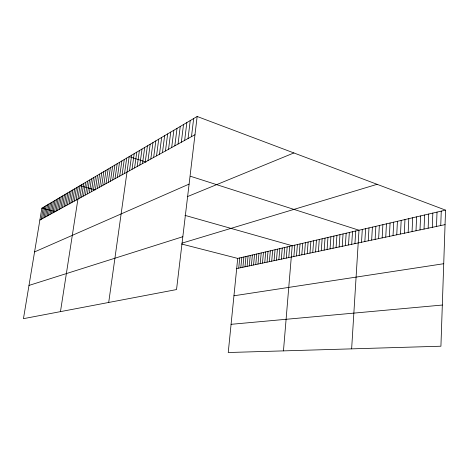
<?xml version="1.0" encoding="UTF-8"?>
<svg xmlns="http://www.w3.org/2000/svg" width="469" height="469" viewBox="0 0 469 469"><rect width="100%" height="100%" fill="white"/><g stroke="black" fill="none" stroke-linecap="round" stroke-linejoin="round"><path stroke-width="0.7" d="M445.55 210.124L440.919 346.216L228.239 352.518L237.707 258.401L445.55 210.124L197.156 116.482L41.852 208.183L23.45 318.668L176.532 289.566L197.156 116.482M440.749 225.548L441.259 211.12M436.492 226.445L437.02 212.105M428.144 228.204L428.701 214.034M432.289 227.33L432.834 213.078M424.046 229.071L424.621 214.984M420.001 229.921L420.593 215.922M412.063 231.598L412.679 217.757M416.009 230.766L416.613 216.842M408.165 232.419L408.798 218.66M404.313 233.228L404.958 219.551M396.751 234.822L397.425 221.304M400.508 234.031L401.171 220.43M393.04 235.608L393.72 222.159M389.37 236.382L390.067 223.01M382.159 237.9L382.88 224.68M385.747 237.144L386.45 223.848M378.618 238.645L379.351 225.501M371.659 240.11L372.409 227.113M375.118 239.383L375.857 226.31M368.241 240.832L368.997 227.905M361.517 242.25L362.297 229.458M364.859 241.547L365.627 228.684M354.939 243.64L355.736 230.983M351.639 348.86L358.996 230.226L190.473 176.262M351.709 244.32L352.518 231.733M345.354 245.656L346.175 233.204M348.514 244.994L349.329 232.472M339.134 246.97L339.972 234.647M342.223 246.319L343.056 233.931M336.074 247.614L336.924 235.356M330.053 248.881L330.915 236.751M333.049 248.253L333.905 236.054M324.161 250.124L325.04 238.117M327.092 249.508L327.96 237.437M318.398 251.343L319.283 239.454M321.265 250.733L322.144 238.785M312.747 252.533L313.65 240.761M315.555 251.941L316.452 240.11M309.968 253.119L310.877 241.406M304.492 254.274L305.413 242.672M307.213 253.7L308.127 242.045M299.128 255.4L300.054 243.915M301.796 254.837L302.722 243.3M293.87 256.508L294.808 245.135M296.484 255.957L297.422 244.531M288.752 257.592L289.701 246.325M283.464 350.882L292.228 245.738L184.933 215.353M281.306 259.158L282.268 248.048M283.763 258.642L284.718 247.48M286.242 258.12L287.198 246.905M276.458 260.184L277.425 249.174M278.867 259.674L279.835 248.617M271.703 261.186L272.682 250.276M274.072 260.682L275.045 249.731M267.037 262.165L268.022 251.361M269.358 261.679L270.343 250.821M260.201 263.607L261.198 252.943M262.458 263.132L263.449 252.422M264.739 262.652L265.724 251.894M255.752 264.545L256.748 253.975M257.968 264.076L258.964 253.465M249.221 265.923L250.229 255.494M251.378 265.466L252.386 254.989M253.553 265.008L254.556 254.485M244.97 266.82L245.985 256.479M247.087 266.374L248.095 255.986M238.727 268.133L239.747 257.927M240.79 267.699L241.811 257.446M242.872 267.26L243.886 256.965M191.487 136.649L193.662 118.546M188.046 138.543L190.226 120.574M181.333 142.236L183.52 124.531M184.663 140.407L186.844 122.567M178.056 144.036L180.248 126.466M171.666 147.553L173.852 130.241M174.837 145.812L177.024 128.365M165.469 150.965L167.662 133.894M168.541 149.271L170.734 132.082M159.466 154.266L161.658 137.44M162.444 152.624L164.637 135.682M153.644 157.467L155.837 140.882M156.535 155.878L158.721 139.176M147.993 160.574L150.186 144.218M150.795 159.032L152.988 142.558M142.512 163.593L144.698 147.454M145.232 162.098L147.418 145.847M137.188 166.518L139.369 150.602M139.832 165.065L142.013 149.036M132.012 169.368L134.193 153.656M134.58 167.955L136.766 152.138M108.708 302.458L129.163 156.628L145.982 162.016M129.485 170.757L131.66 155.151M122.098 174.82L124.267 159.519M124.525 173.483L126.7 158.082M115.016 178.718L117.18 163.704M117.344 177.434L119.513 162.327M119.706 176.139L121.876 160.931M110.455 181.227L112.607 166.401M112.718 179.979L114.876 165.065M103.837 184.868L105.976 170.317M106.012 183.672L108.157 169.028M108.216 182.459L110.367 167.726M99.563 187.219L101.703 172.844M101.685 186.052L103.825 171.59M93.36 190.631L95.488 176.514M95.406 189.505L97.534 175.306M97.47 188.368L99.604 174.081M87.392 193.914L89.509 180.043M89.356 192.829L91.473 178.882M91.349 191.739L93.472 177.704M81.641 197.074L83.746 183.443M83.535 196.036L85.639 182.324M85.452 194.981L87.562 181.192M76.125 200.111L78.212 186.715M60.466 311.633L80.017 185.648L95.154 189.933M79.771 198.106L81.87 184.552M70.842 203.018L72.918 189.839M72.584 202.057L74.659 188.808M74.342 201.09L76.424 187.764M64.083 206.735L66.141 193.838M65.748 205.821L67.806 192.859M67.425 204.894L69.488 191.862M69.125 203.962L71.194 190.854M59.217 209.414L61.257 196.722M60.818 208.529L62.864 195.772M62.441 207.638L64.493 194.811M52.968 212.85L54.99 200.421M54.504 212.006L56.532 199.513M56.057 211.15L58.092 198.592M57.628 210.288L59.663 197.666M46.994 216.139L48.999 203.962M48.465 215.33L50.47 203.095M49.949 214.509L51.959 202.209M51.449 213.682L53.466 201.324M41.272 219.287L43.254 207.357M42.679 218.513L44.666 206.518M44.104 217.727L46.091 205.674M45.54 216.936L47.539 204.824M39.877 220.055L194.981 134.726M34.571 251.906L189.101 184.1M187.272 196.681L293.887 152.947M28.984 285.428L182.828 236.716M182.142 243.1L377.105 184.317M236.687 268.567L445.058 224.639M233.949 295.775L443.727 263.719M231.076 324.319L442.32 305.043M41.852 208.183L55.16 211.595M181.526 243.997L237.707 258.401"/></g></svg>
